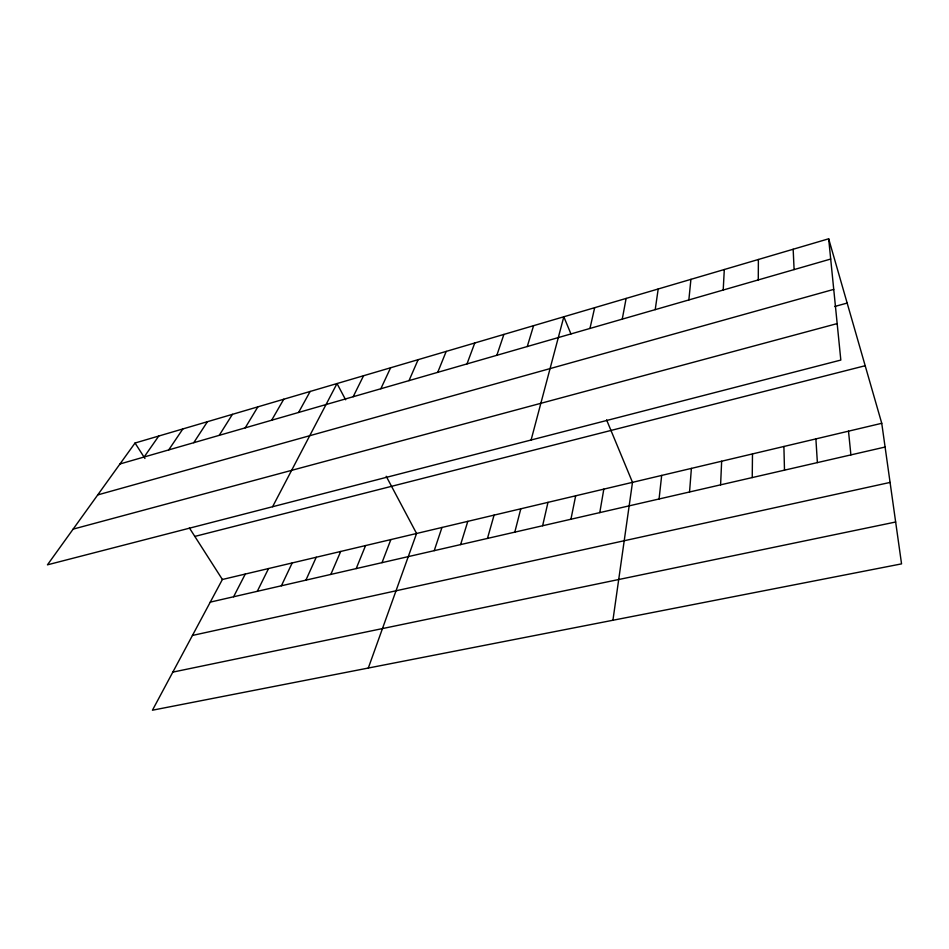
<?xml version="1.0" encoding="UTF-8"?>
<svg xmlns="http://www.w3.org/2000/svg" width="949" height="949" viewBox="0 0 949 949"><rect width="100%" height="100%" fill="white"/><g stroke="black" fill="none" stroke-linecap="round" stroke-linejoin="round"><path stroke-width="1.42" d="M758.275 279.919L758.381 259.492M752.237 477.572L752.486 453.919M720.599 484.844L721.655 461.214M723.209 290.026L724.301 269.528M689.543 491.985L691.394 468.391M688.855 299.931L690.919 279.35M659.069 498.984L661.678 475.425M612.924 620.255L632.497 482.341L606.589 419.885M655.213 309.635L658.191 288.994M599.78 512.614L603.825 489.126M622.259 319.137L626.115 298.437M570.942 519.233L575.663 495.805M589.958 328.449L594.667 307.69M542.626 525.746L547.988 502.353M514.797 532.14L520.799 508.794M531.108 440.004L563.825 316.776L570.954 333.965M487.466 538.427L494.073 515.129M527.264 346.527L533.575 325.685M460.609 544.596L467.81 521.357M434.215 550.657L441.973 527.466M496.837 355.306L503.895 334.416M368.307 668.037L416.575 533.48L386.207 476.268M466.991 363.906L474.773 342.992M382.008 562.662L390.858 539.578M437.726 372.352L446.196 351.403M356.195 568.593L365.567 545.568M330.833 574.43L340.703 551.464M409.007 380.632L418.141 359.671M305.898 580.159L316.242 557.253M380.834 388.758L390.608 367.773M281.39 585.794L292.197 562.947M353.17 396.729L363.562 375.733M257.286 591.334L268.543 568.546M233.584 596.779L245.281 574.062M272.588 506.73L337.014 383.55L345.626 399.79M881.751 423.301L222.386 579.483L152.445 710.208L901.55 563.872L881.751 423.301L828.667 238.792L135.043 443.017L47.45 564.833L840.826 360.062L828.667 238.792M298.579 412.471L310.145 391.463M271.639 420.241L283.763 399.232M245.198 427.869L257.867 406.86M219.231 435.354L232.422 414.345M193.75 442.697L207.428 421.712M168.708 449.921L182.872 428.936M144.129 457.003L158.756 436.042M119.977 463.966L830.695 259.041M97.723 494.915L833.732 289.386M834.657 306.503L847.16 303.075M73.132 529.127L837.172 323.597M194.818 536.422L865.18 365.721M210.263 602.129L885.097 447.038M192.433 635.45L890.079 482.424M172.825 672.117L895.654 522.009M135.043 443.017L144.936 458.486M189.42 527.976L222.386 579.483M848.501 431.166L850.897 454.891M815.891 438.901L817.374 462.602M793.162 249.255L794.099 269.587M783.898 446.481L784.491 470.158"/></g></svg>
